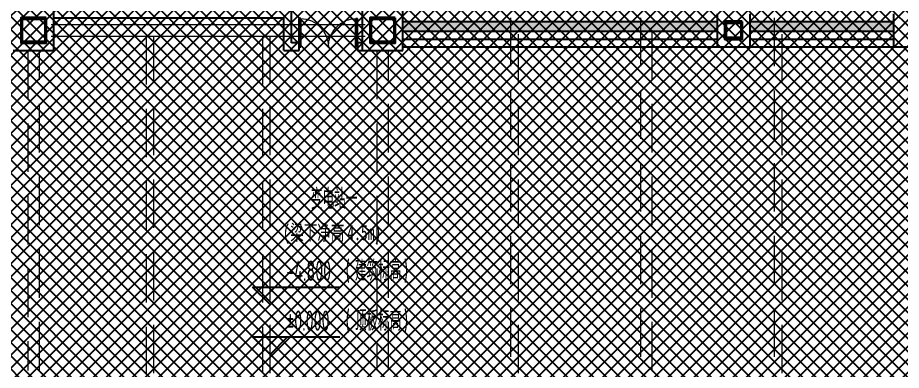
# Model space of a CAD drawing. Extents: x 6824721 to 16538177, y 2478193 to 6665639.
# Drawn here: x 8743853 to 8766639, y 2828926 to 2838028 of the extents above; entities that cross this region are included whole.
import ezdxf

# ---------------------------------------------------------------- set-up
doc = ezdxf.new("R2010")
doc.units = 0
doc.header["$LTSCALE"] = 10
for name, pattern in [('CONTINOUS', [0]), ('DASH', [0.35, 0.25, -0.1]), ('短虚线', [187.5, 125, -62.5])]:
    doc.linetypes.add(name, pattern=pattern)
for name, color, linetype in [('0-wo', 8, 'Continuous'), ('S-梁-实线', 4, 'CONTINOUS'), ('S-梁-虚线', 4, 'DASH')]:
    doc.layers.add(name, color=color, linetype=linetype)
doc.layers.add('钢梁', color=141, linetype='Continuous', lineweight=18)
doc.styles.add('8B2_02', font='tssdeng.shx', dxfattribs={"width": 0.7, "bigfont": 'TSSDCHN.shx'})
doc.styles.add('黑体', font='simhei.ttf', dxfattribs={"width": 0.65})

# ---------------------------------------------------------------- blocks, each defined once
blk = doc.blocks.new('$DorLib2D$00000002')
for p, q in [((-0.5, 0), (-0.5, 0.4875)), ((-0.475, 0.4875), (-0.5, 0.4875)), ((-0.475, 0), (-0.475, 0.4875)), ((0.475, 0), (0.475, 0.4875)), ((0.475, 0.4875), (0.5, 0.4875)), ((0.5, 0), (0.5, 0.4875)), ((-0.5, 0), (-0.475, 0)), ((0.5, 0), (0.475, 0))]:
    blk.add_line(p, q)
at = {"lineweight": 13}
for centre, start, end in [((-0.4875, 0), 0, 88.53072), ((0.4875, 0), 91.46928, 180)]:
    blk.add_arc(centre, 0.4875, start, end, dxfattribs=at)
blk = doc.blocks.new('LIANGMOBAN')
at = {"layer": 'S-梁-实线', "lineweight": 18}
blk.add_line((1875241, 123878), (1883341, 123878), dxfattribs=at)
at = {"layer": 'S-梁-虚线', "color": 8, "lineweight": 18}
blk.add_line((1875241, 123578), (1883341, 123578), dxfattribs=at)
at = {"layer": '钢梁', "color": 8, "linetype": '短虚线', "lineweight": 18}
for p, q in [((1887091, 124053), (1887091, 114878)), ((1887291, 114878), (1887291, 124053)), ((1890441, 124053), (1890441, 114953)), ((1890741, 114953), (1890741, 124053)), ((1893891, 124053), (1893891, 114878)), ((1894091, 114878), (1894091, 124053)), ((1877691, 123578), (1877691, 114878)), ((1877891, 114878), (1877891, 123578)), ((1880691, 123578), (1880691, 114878)), ((1880891, 114878), (1880891, 123578)), ((1874641, 123203), (1874641, 114953)), ((1874941, 114953), (1874941, 123203)), ((1883641, 123203), (1883641, 114953)), ((1883941, 114953), (1883941, 123203))]:
    blk.add_line(p, q, dxfattribs=at)

msp = doc.modelspace()

# ---------------------------------------------------------------- hatches: boundary and pattern name
h = msp.add_hatch()
h.set_pattern_fill('ANSI37', color=8, scale=150)
h.set_pattern_definition([(45, (8303016.86, 2710265.2), (-168.3798, 168.3798), []), (135, (8303016.86, 2710265.2), (-168.3798, -168.3798), [])])
h.paths.add_polyline_path([(8824414.1, 2949451.5), (8824414.1, 2935151.5), (8842714.1, 2935151.5), (8842714.1, 2879526.5), (8827964.1, 2879526.5), (8827964.1, 2881476.5), (8830839.1, 2881476.5), (8830939.1, 2886876.5), (8804334.6, 2886876.5), (8804142.3, 2820149.7), (8833564.1, 2820152.3), (8833564.1, 2817714.5), (8841204.8, 2810768), (8839163.9, 2808501.4), (8843102.6, 2804955), (8820829.2, 2780217.9), (8820829.2, 2770055.4), (8785124.6, 2730401.5), (8708264.1, 2730401.5), (8708264.1, 2736351.5), (8695014.1, 2750701.5), (8695014.1, 2775001.5), (8703014.1, 2775002.8), (8703014.1, 2949451.5), (8712039.3, 2949451.5)])
at = {"layer": '0-wo'}
for points in [[(8761889.1, 2837676.5), (8761889.1, 2837926.5), (8753789.1, 2837926.5), (8753789.1, 2837676.5)], [(8766439.1, 2837676.5), (8766439.1, 2837926.5), (8762739.1, 2837926.5), (8762739.1, 2837676.5)]]:
    msp.add_hatch(color=8, dxfattribs=at).paths.add_polyline_path(points)

# ---------------------------------------------------------------- linework, layer by layer
at = {"layer": '0-wo', "color": 8}
for p, q in [((8744789.1, 2837176.5), (8744789.1, 2838226.5)), ((8750914.1, 2837376.5), (8750914.1, 2838226.5)), ((8752739.1, 2838226.5), (8752739.1, 2837176.5)), ((8753789.1, 2837176.5), (8753789.1, 2838226.5)), ((8744789.1, 2838026.5), (8750714.1, 2838026.5)), ((8750714.1, 2837176.5), (8750714.1, 2838026.5)), ((8761889.1, 2838126.5), (8761889.1, 2837276.5)), ((8762739.1, 2837276.5), (8762739.1, 2838126.5)), ((8766439.1, 2838126.5), (8766439.1, 2837276.5)), ((8753789.1, 2837926.5), (8761889.1, 2837926.5)), ((8762739.1, 2837926.5), (8766439.1, 2837926.5)), ((8753789.1, 2837676.5), (8761889.1, 2837676.5)), ((8762739.1, 2837676.5), (8766439.1, 2837676.5)), ((8751114.1, 2837376.5), (8750914.1, 2837376.5)), ((8751114.1, 2837176.5), (8751114.1, 2837376.5)), ((8752739.1, 2837376.5), (8752614.1, 2837376.5)), ((8752614.1, 2837376.5), (8752614.1, 2837176.5)), ((8753789.1, 2837476.5), (8761889.1, 2837476.5)), ((8762739.1, 2837476.5), (8766439.1, 2837476.5)), ((8743739.1, 2837176.5), (8744789.1, 2837176.5)), ((8750714.1, 2837176.5), (8751114.1, 2837176.5)), ((8752614.1, 2837176.5), (8752739.1, 2837176.5)), ((8752739.1, 2837176.5), (8753789.1, 2837176.5)), ((8753789.1, 2837276.5), (8761889.1, 2837276.5)), ((8761889.1, 2837276.5), (8762739.1, 2837276.5)), ((8762739.1, 2837276.5), (8766439.1, 2837276.5)), ((8766439.1, 2837276.5), (8767289.1, 2837276.5)), ((8750361.5, 2830625.6), (8749911.5, 2831075.6)), ((8749911.5, 2831075.6), (8752157.4, 2831075.6)), ((8750361.5, 2830625.6), (8750811.5, 2831075.6)), ((8750361.5, 2829339.4), (8749911.5, 2829789.4)), ((8749911.5, 2829789.4), (8752157.4, 2829789.4)), ((8750361.5, 2829339.4), (8750811.5, 2829789.4))]:
    msp.add_line(p, q, dxfattribs=at)
at = {"layer": '0-wo', "color": 8, "lineweight": 35}
for points in [[(8744589.1, 2838026.5), (8743939.1, 2838026.5), (8743939.1, 2837376.5), (8744589.1, 2837376.5)], [(8744559.1, 2837406.5), (8743969.1, 2837406.5), (8743969.1, 2837996.5), (8744559.1, 2837996.5)], [(8753589.1, 2838026.5), (8752939.1, 2838026.5), (8752939.1, 2837376.5), (8753589.1, 2837376.5)], [(8753559.1, 2837406.5), (8752969.1, 2837406.5), (8752969.1, 2837996.5), (8753559.1, 2837996.5)], [(8762539.1, 2837926.5), (8762089.1, 2837926.5), (8762089.1, 2837476.5), (8762539.1, 2837476.5)], [(8762509.1, 2837506.5), (8762119.1, 2837506.5), (8762119.1, 2837896.5), (8762509.1, 2837896.5)]]:
    msp.add_lwpolyline(points, close=True, dxfattribs=at)

# ---------------------------------------------------------------- block references
at = {"layer": '0-wo', "color": 8, "xscale": -1500, "yscale": 1500, "zscale": 200, "rotation": 359.9999999999504}
msp.add_blockref('$DorLib2D$00000002', (8751864.1, 2837276.5), dxfattribs=at)
at = {"layer": '钢梁', "color": 6}
msp.add_blockref('LIANGMOBAN', (6869472.7, 2713973), dxfattribs=at)

# ---------------------------------------------------------------- texts
at = {"layer": '0-wo', "color": 6, "style": '8B2_02', "width": 0.6}
msp.add_text('变电站一', height=525, dxfattribs=at).set_placement((8751415.3, 2833084.3))
at = {"layer": '0-wo', "color": 8}
for s, height, style, width, p in [('(', 394.3, '黑体', 0.65, (8750696.2, 2832285.9)), ('梁下净高', 394.3, '黑体', 0.65, (8750880.5, 2832285.9)), ('4.5m)', 394.3, '黑体', 0.65, (8752354.9, 2832285.9)), ('-4.800', 525, '8B2_02', 0.6, (8750779.7, 2831233.1)), ('(', 525, '8B2_02', 0.6, (8752307.4, 2831233.1)), ('建筑标高', 525, '8B2_02', 0.6, (8752549.7, 2831233.1)), (')', 525, '8B2_02', 0.6, (8753809.7, 2831233.1)), ('(', 525, '8B2_02', 0.6, (8752307.4, 2829946.9)), ('顶板标高', 525, '8B2_02', 0.6, (8752549.7, 2829946.9)), (')', 525, '8B2_02', 0.6, (8753809.7, 2829946.9)), ('%%P0.000', 525, '8B2_02', 0.6, (8750779.7, 2829946.9))]:
    msp.add_text(s, height=height, dxfattribs=dict(at, style=style, width=width)).set_placement(p)

doc.saveas('drawing.dxf')
